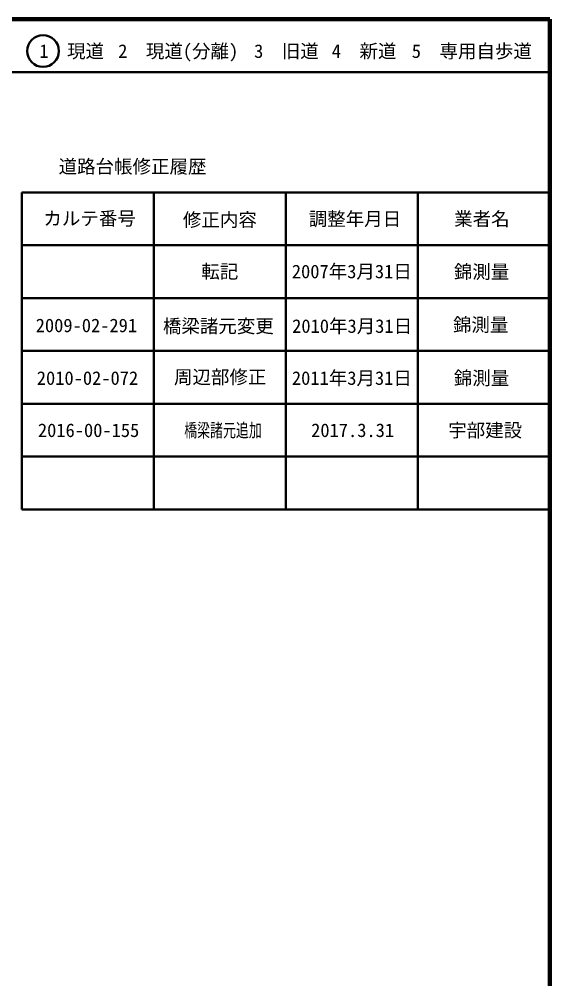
# Model space of a CAD drawing. Units: millimetres, scale not verified. Extents: x 40000 to 680000, y 20000 to 380000.
# Drawn here: x 579500 to 680000, y 198357 to 380000 of the extents above; entities that cross this region are included whole.
import ezdxf
from ezdxf.enums import TextEntityAlignment as Align

# ---------------------------------------------------------------- set-up
doc = ezdxf.new("R2010")
doc.units = ezdxf.units.MM
doc.header["$LTSCALE"] = 1000
for name, color, linetype, lineweight in [('M-TTL', 2, 'Continuous', 140), ('M-TTL-FRAM', 2, 'Continuous', 50), ('M-TTL-LINE', 7, 'Continuous', 50)]:
    doc.layers.add(name, color=color, linetype=linetype, lineweight=lineweight)
doc.layers.add('M-TTL-TXT', color=7, linetype='Continuous')
doc.styles.add('ＭＳ ゴシック', font='')
doc.styles.get('ＭＳ ゴシック').set_extended_font_data('MS Gothic')

msp = doc.modelspace()

# ---------------------------------------------------------------- linework, layer by layer
at = {"layer": 'M-TTL'}
for p, q in [((680000, 380000), (40000, 380000)), ((680000, 20000), (680000, 380000))]:
    msp.add_line(p, q, dxfattribs=at)
at = {"layer": 'M-TTL-FRAM'}
for p, q in [((580000, 347197), (580000, 287197)), ((580000, 347197), (680000, 347197)), ((580000, 287197), (680000, 287197))]:
    msp.add_line(p, q, dxfattribs=at)
at = {"layer": 'M-TTL-LINE'}
for p, q in [((40000, 370000), (680000, 370000)), ((605000, 347197), (605000, 287197)), ((630000, 347197), (630000, 287197)), ((655000, 347197), (655000, 287197)), ((580000, 337197), (680000, 337197)), ((580000, 327197), (680000, 327197)), ((580000, 317197), (680000, 317197)), ((580000, 307197), (680000, 307197)), ((580000, 297197), (680000, 297197))]:
    msp.add_line(p, q, dxfattribs=at)
msp.add_circle((584031, 373958), 3000, dxfattribs=at)

# ---------------------------------------------------------------- texts
at = {"layer": 'M-TTL-TXT', "style": 'ＭＳ ゴシック'}
for s, p in [('1\u3000現道', (589448, 373958)), ('2\u3000現道(分離)', (609619, 373958)), ('3\u3000旧道', (630121, 373958)), ('4\u3000新道', (644824, 373958)), ('5\u3000専用自歩道', (665228, 373958)), ('道路台帳修正履歴', (600968, 352113)), ('カルテ番号', (592839, 342277)), ('修正内容', (617509, 342023)), ('調整年月日', (643089, 342197)), ('業者名', (667134, 342197)), ('転記', (617500, 332245)), ('2007年3月31日', (642500, 332245)), ('錦測量', (667077, 332189)), ('橋梁諸元変更', (617221, 321914)), ('2010年3月31日', (642557, 321914)), ('錦測量', (666904, 322161)), ('2009-02-291', (592231, 322037)), ('2010-02-072', (592437, 312070)), ('周辺部修正', (617572, 312264)), ('2011年3月31日', (642512, 312070)), ('錦測量', (667065, 312070))]:
    msp.add_text(s, height=2566, dxfattribs=at).set_placement(p, align=Align.MIDDLE_CENTER)
for s, p in [('2016-00-155', (583046, 300138)), ('2017.3.31', (634796, 300138))]:
    msp.add_text(s, height=2566, dxfattribs=at).set_placement(p, align=Align.BOTTOM_LEFT)
at = {"layer": 'M-TTL-TXT', "style": 'ＭＳ ゴシック', "width": 0.7}
msp.add_text('橋梁諸元追加', height=2566, dxfattribs=at).set_placement((610749, 300138), align=Align.BOTTOM_LEFT)
at = {"layer": 'M-TTL-TXT', "style": 'ＭＳ ゴシック'}
msp.add_text('宇部建設', height=2566, dxfattribs=at).set_placement((667758, 300138), align=Align.BOTTOM_CENTER)

doc.saveas('drawing.dxf')
